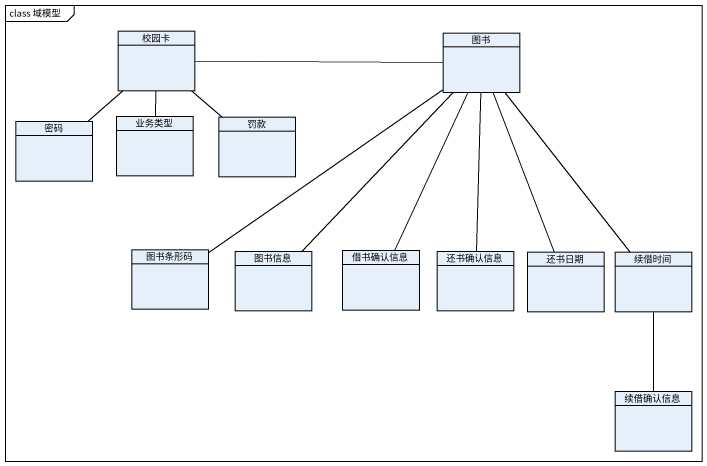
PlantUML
@startuml
mainframe class 域模型
hide circle
hide empty members
class 校园卡
class 图书
class 密码
class 业务类型
class 罚款
class 图书条形码
class 图书信息
class 借书确认信息
class 还书确认信息
class 还书日期
class 续借时间
class 续借确认信息
校园卡 -right- 图书
校园卡 -- 密码
校园卡 -- 业务类型
校园卡 -- 罚款
图书 -- 图书条形码
图书 -- 图书信息
图书 -- 借书确认信息
图书 -- 还书确认信息
图书 -- 还书日期
图书 -- 续借时间
续借时间 -- 续借确认信息
@enduml
